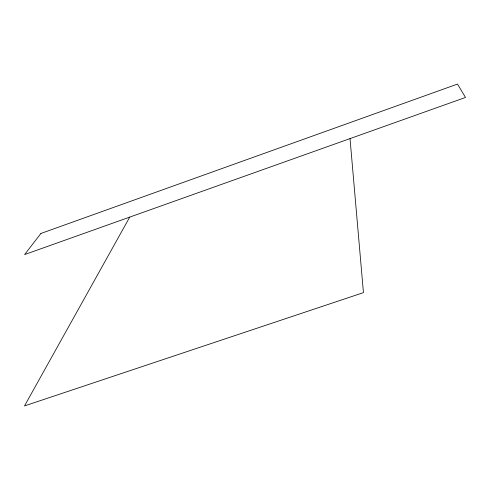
<?xml version="1.0" encoding="UTF-8"?>
<svg xmlns="http://www.w3.org/2000/svg" width="490" height="490" viewBox="0 0 490 490"><rect width="100%" height="100%" fill="white"/><g stroke="black" fill="none" stroke-linecap="round" stroke-linejoin="round"><path stroke-width="0.73" d="M129.734 217.107L24.5 405.922L363.439 292.634L350.025 138.603M40.921 233.461L24.592 254.579L465.5 97.455L457.495 84.078L40.921 233.461"/></g></svg>
